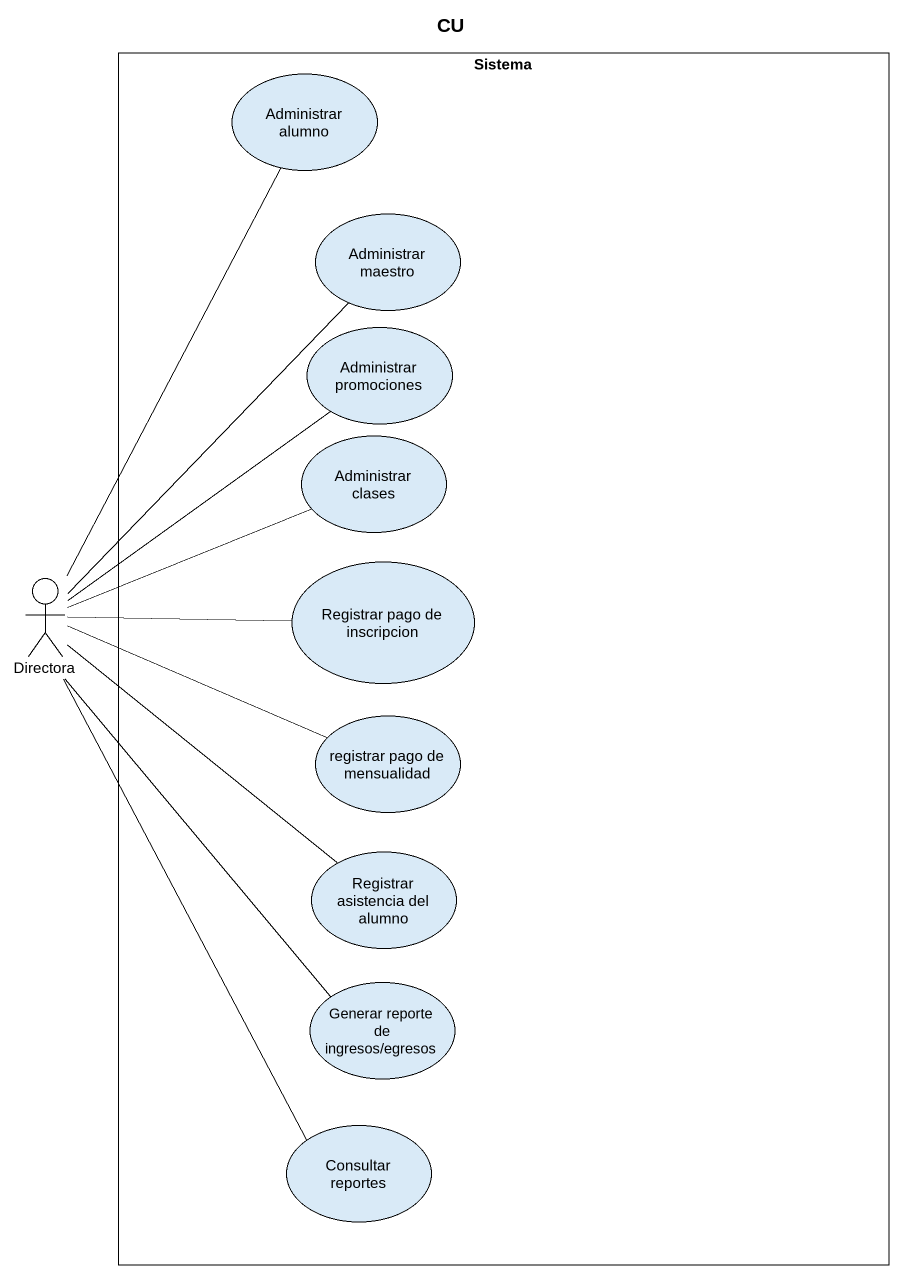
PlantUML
@startuml
title CU
rectangle Sistema {
  usecase "Administrar alumno" as Administrar_alumno
  usecase "Administrar maestro" as Administrar_maestro
  usecase "Administrar promociones" as Administrar_promociones
  usecase "Administrar clases" as Administrar_clases
  usecase "Registrar pago de inscripcion" as Registrar_pago_de
  usecase "registrar pago de mensualidad" as registrar_pago_de
  usecase "Registrar asistencia del alumno" as Registrar_asistencia_del
  usecase "Generar reporte de ingresos/egresos" as Generar_reporte_de_ingresos
  usecase "Consultar reportes" as Consultar_reportes
}
actor Directora
Administrar_alumno -- Directora
Administrar_maestro -- Directora
Administrar_promociones -- Directora
Administrar_clases -left- Directora
Registrar_pago_de -left- Directora
registrar_pago_de -left- Directora
Registrar_asistencia_del -up- Directora
Generar_reporte_de_ingresos -up- Directora
Consultar_reportes -up- Directora
@enduml
